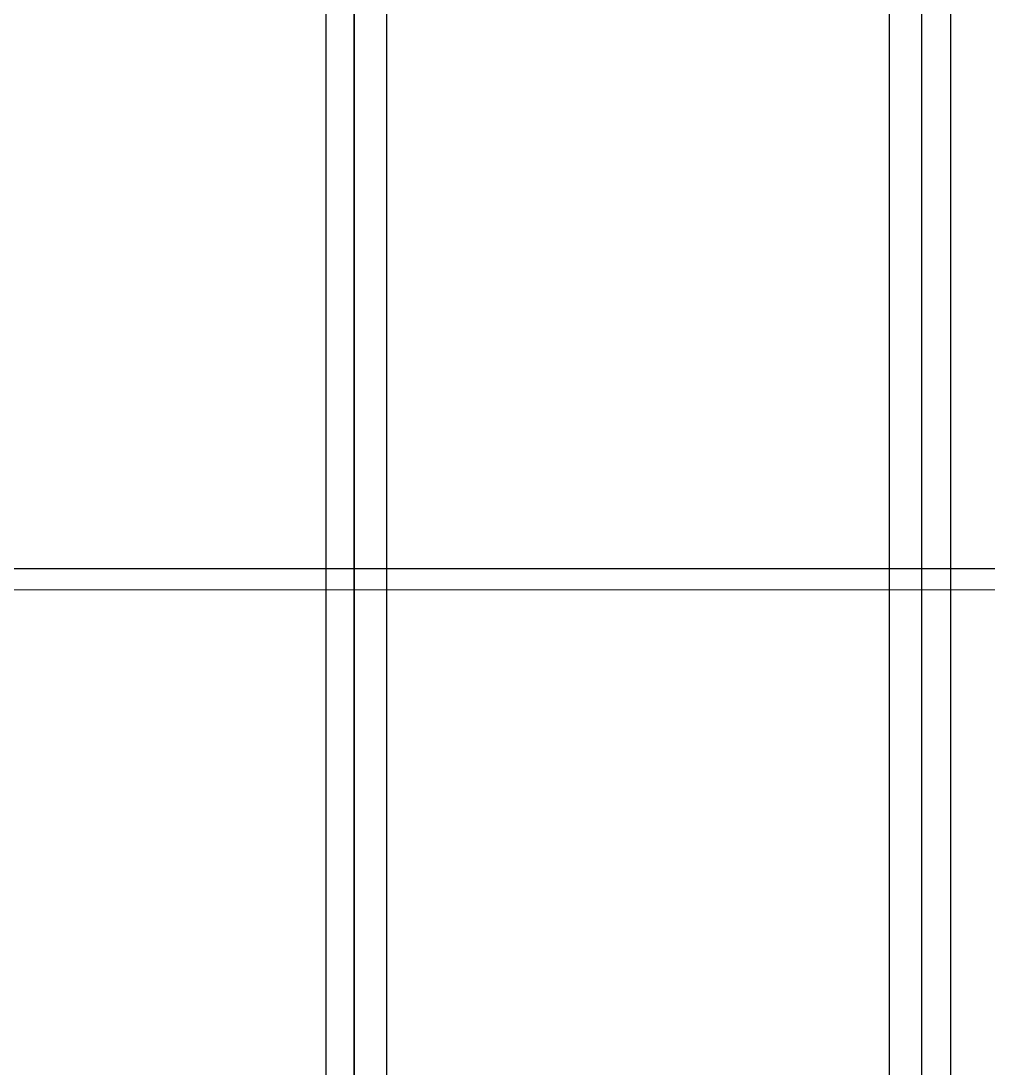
# Model space of a CAD drawing. Header units: millimetres. Extents: x 163705 to 1616509, y 81827 to 302547.
# Drawn here: x 221302 to 223610, y 150367 to 152868 of the extents above; entities that cross this region are included whole.
import ezdxf

# ---------------------------------------------------------------- set-up
doc = ezdxf.new("R2010")
doc.units = ezdxf.units.MM
doc.header["$LTSCALE"] = 10
doc.linetypes.add('CENTER2', pattern=[28.575, 19.05, -3.175, 3.175, -3.175])
doc.layers.add('1-中心线', color=1, linetype='CENTER2', lineweight=0)
doc.layers.add('1-护栏', color=4, linetype='Continuous', lineweight=18)

# ---------------------------------------------------------------- blocks, each defined once
blk = doc.blocks.new('A$C7121566b')
blk.add_lwpolyline([(1437.2, 700.1), (50062.2, 700.1), (50062.2, 11000.1), (1437.2, 11000.1)], close=True)
at = {"layer": '1-中心线'}
blk.add_line((0, 11000.1), (51999.9, 11000.1), dxfattribs=at)
at = {"layer": '1-护栏'}
blk.add_lwpolyline([(1487.2, 750.1), (50012.2, 750.1), (50012.2, 10950.1), (1487.2, 10950.1)], close=True, dxfattribs=at)
blk = doc.blocks.new('G$C5344DCDD')
at = {"lineweight": 35}
blk.add_line((-6574.1, 2014.1), (1554.7, 2014.1), dxfattribs=at)
for points in [[(-7097.6, 2082.1), (3578.8, 2082.1), (3578.8, 2014.1), (-7097.6, 2014.1)], [(-6548.1, 1936.6), (3571.9, 1936.6), (3571.9, 736.6), (-6548.1, 736.6)], [(-7097.6, 591.1), (3578.8, 591.1), (3578.8, 659.1), (-7097.6, 659.1)]]:
    blk.add_lwpolyline(points, close=True)
blk = doc.blocks.new('A$C790c3438')
at = {"xscale": -1, "rotation": 89.99999999999993}
blk.add_blockref('G$C5344DCDD', (-21032.9, 9202.3), dxfattribs=at)

msp = doc.modelspace()

# ---------------------------------------------------------------- block references
for name, p in [('A$C790c3438', (245144.313, 139006.156)), ('A$C7121566b', (209928.183, 140559.499))]:
    msp.add_blockref(name, p)

doc.saveas('drawing.dxf')
